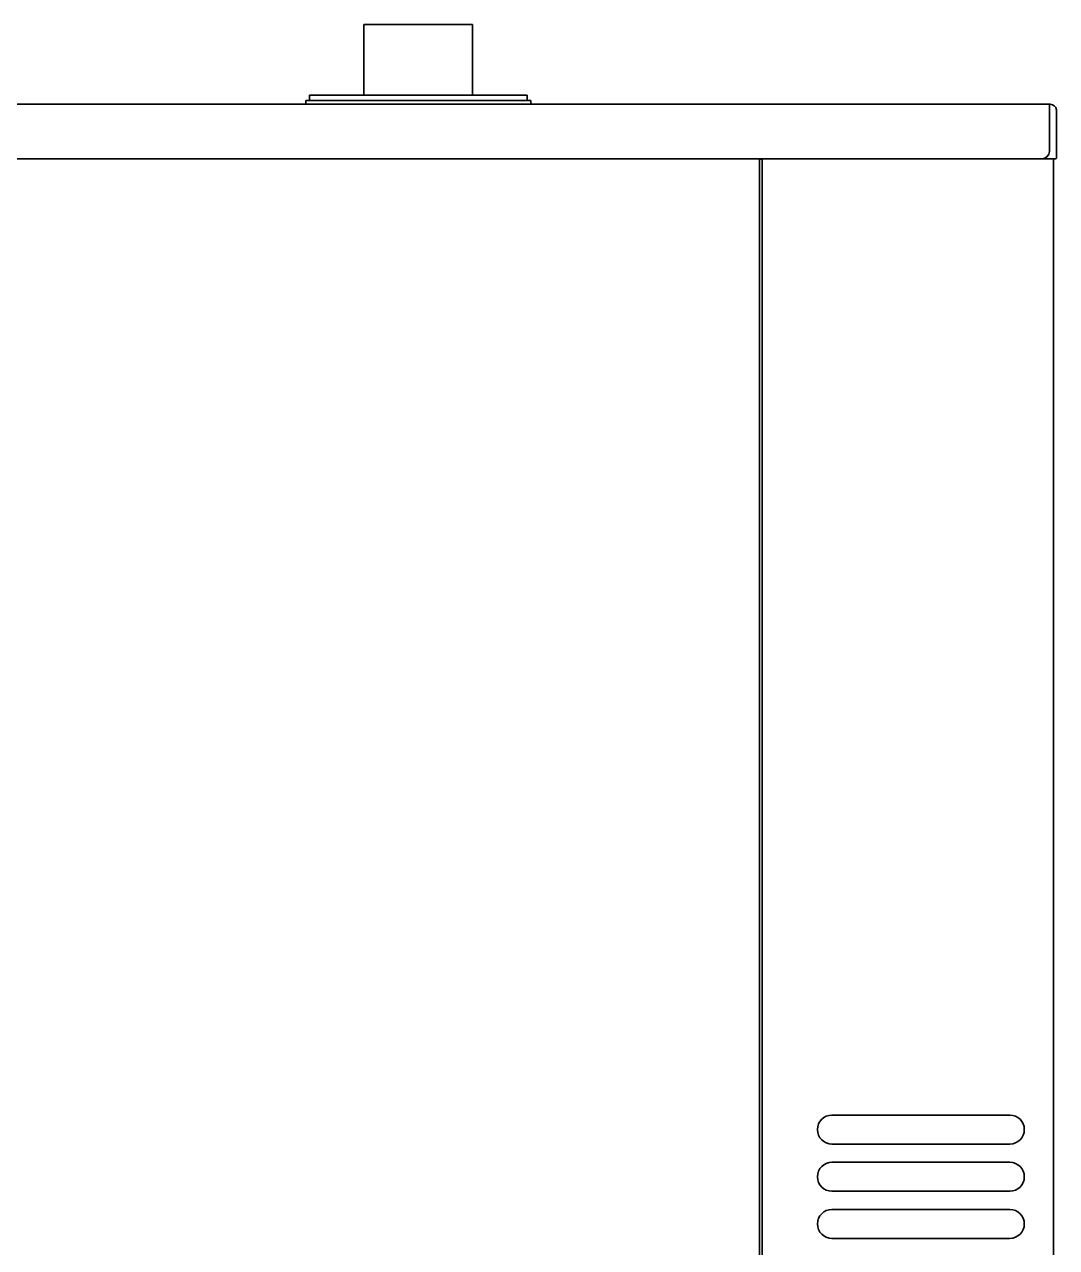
# Model space of a CAD drawing. Extents: x 6569 to 10251, y -294 to 3100.
# Drawn here: x 8002.1 to 8286.4, y 1581.3 to 1918.3 of the extents above; entities that cross this region are included whole.
import ezdxf

# ---------------------------------------------------------------- set-up
doc = ezdxf.new("R2010")
doc.units = 0
doc.header["$LTSCALE"] = 5
doc.layers.add('1', color=7, linetype='CONTINUOUS', true_color=0xffffff)

msp = doc.modelspace()

# ---------------------------------------------------------------- linework, layer by layer
at = {"layer": '1', "color": 7, "linetype": 'Continuous', "lineweight": 35}
for p, q in [((8095.56, 1918.33), (8095.56, 1898.82)), ((8125.56, 1918.33), (8095.56, 1918.33)), ((8125.56, 1898.82), (8125.56, 1918.33)), ((8110.56, 1897.33), (8079.56, 1897.33)), ((8079.56, 1897.33), (8079.56, 1896.33)), ((8140.56, 1898.83), (8080.56, 1898.83)), ((8080.56, 1898.83), (8080.56, 1897.33)), ((8141.56, 1897.33), (8110.56, 1897.33)), ((8140.56, 1897.33), (8140.56, 1898.83)), ((8141.56, 1896.33), (8141.56, 1897.33)), ((7490.56, 1896.33), (8284.46, 1896.33)), ((8284.46, 1896.33), (8284.56, 1896.33)), ((8284.46, 1894.43), (8284.46, 1896.33)), ((8284.46, 1883.32), (8284.46, 1894.43)), ((8284.59, 1896.33), (8284.64, 1896.33)), ((8284.69, 1896.33), (8284.64, 1896.33)), ((8286.44, 1884.34), (8286.44, 1893.42)), ((7492.56, 1881.33), (8282.46, 1881.33)), ((8204.56, 1881.33), (8204.56, 1277.43)), ((8205.36, 1881.23), (8204.56, 1881.23)), ((8205.36, 1881.33), (8205.36, 1881.23)), ((8205.36, 1881.23), (8205.36, 1879.23)), ((8285.14, 1881.33), (8282.46, 1881.33)), ((8285.14, 1881.33), (8286.24, 1881.33)), ((8285.56, 1425.83), (8285.56, 1881.32)), ((8286.24, 1881.32), (8285.56, 1881.32)), ((8286.44, 1881.53), (8286.44, 1882.93)), ((8286.44, 1881.52), (8286.44, 1881.53)), ((8205.36, 1879.23), (8205.36, 1426.83)), ((8224.56, 1617.83), (8273.56, 1617.83)), ((8273.56, 1609.83), (8224.56, 1609.83)), ((8224.56, 1604.83), (8273.56, 1604.83)), ((8273.56, 1596.83), (8224.56, 1596.83)), ((8224.56, 1591.83), (8273.56, 1591.83)), ((8273.56, 1583.83), (8224.56, 1583.83))]:
    msp.add_line(p, q, dxfattribs=at)
for centre, start, end in [((8224.56, 1613.83), 90, 270), ((8273.56, 1613.83), 270, 90), ((8224.56, 1600.83), 90, 270), ((8273.56, 1600.83), 270, 90), ((8224.56, 1587.83), 90, 270), ((8273.56, 1587.83), 270, 90)]:
    msp.add_arc(centre, 4, start, end, dxfattribs=at)
for centre, major_axis, ratio, start_param, end_param in [((8284.69, 1894.58), (1.75, 0), 0.999962, 0.148215, 1.570796), ((8286.46, 1894.83), (0, 2), 0.008727, 1.700372, 1.997875), ((8286.46, 1894.83), (0.02, 2), 0.008726, 1.997951, 2.356271), ((8286.41, 1882.93), (0.02, 2), 0.008726, 5.139544, 5.497863), ((8282.46, 1883.32), (2, 0), 0.99863, 4.712389, 6.283185), ((8286.24, 1881.53), (-0.141, 0.141), 0.999924, 2.356233, 3.926953), ((8286.42, 1882.93), (0, 2), 0.008727, 4.712389, 5.139468)]:
    msp.add_ellipse(centre, major_axis=major_axis, ratio=ratio, start_param=start_param, end_param=end_param, dxfattribs=at)
for points in [[(8286.42, 1894.83), (8286.43, 1894.75), (8286.44, 1894.66), (8286.44, 1894.58)], [(8286.44, 1894.58), (8286.44, 1894.62), (8286.44, 1894.71), (8286.43, 1894.79), (8286.42, 1894.83)]]:
    msp.add_open_spline(points, degree=3, dxfattribs=at)

doc.saveas('drawing.dxf')
